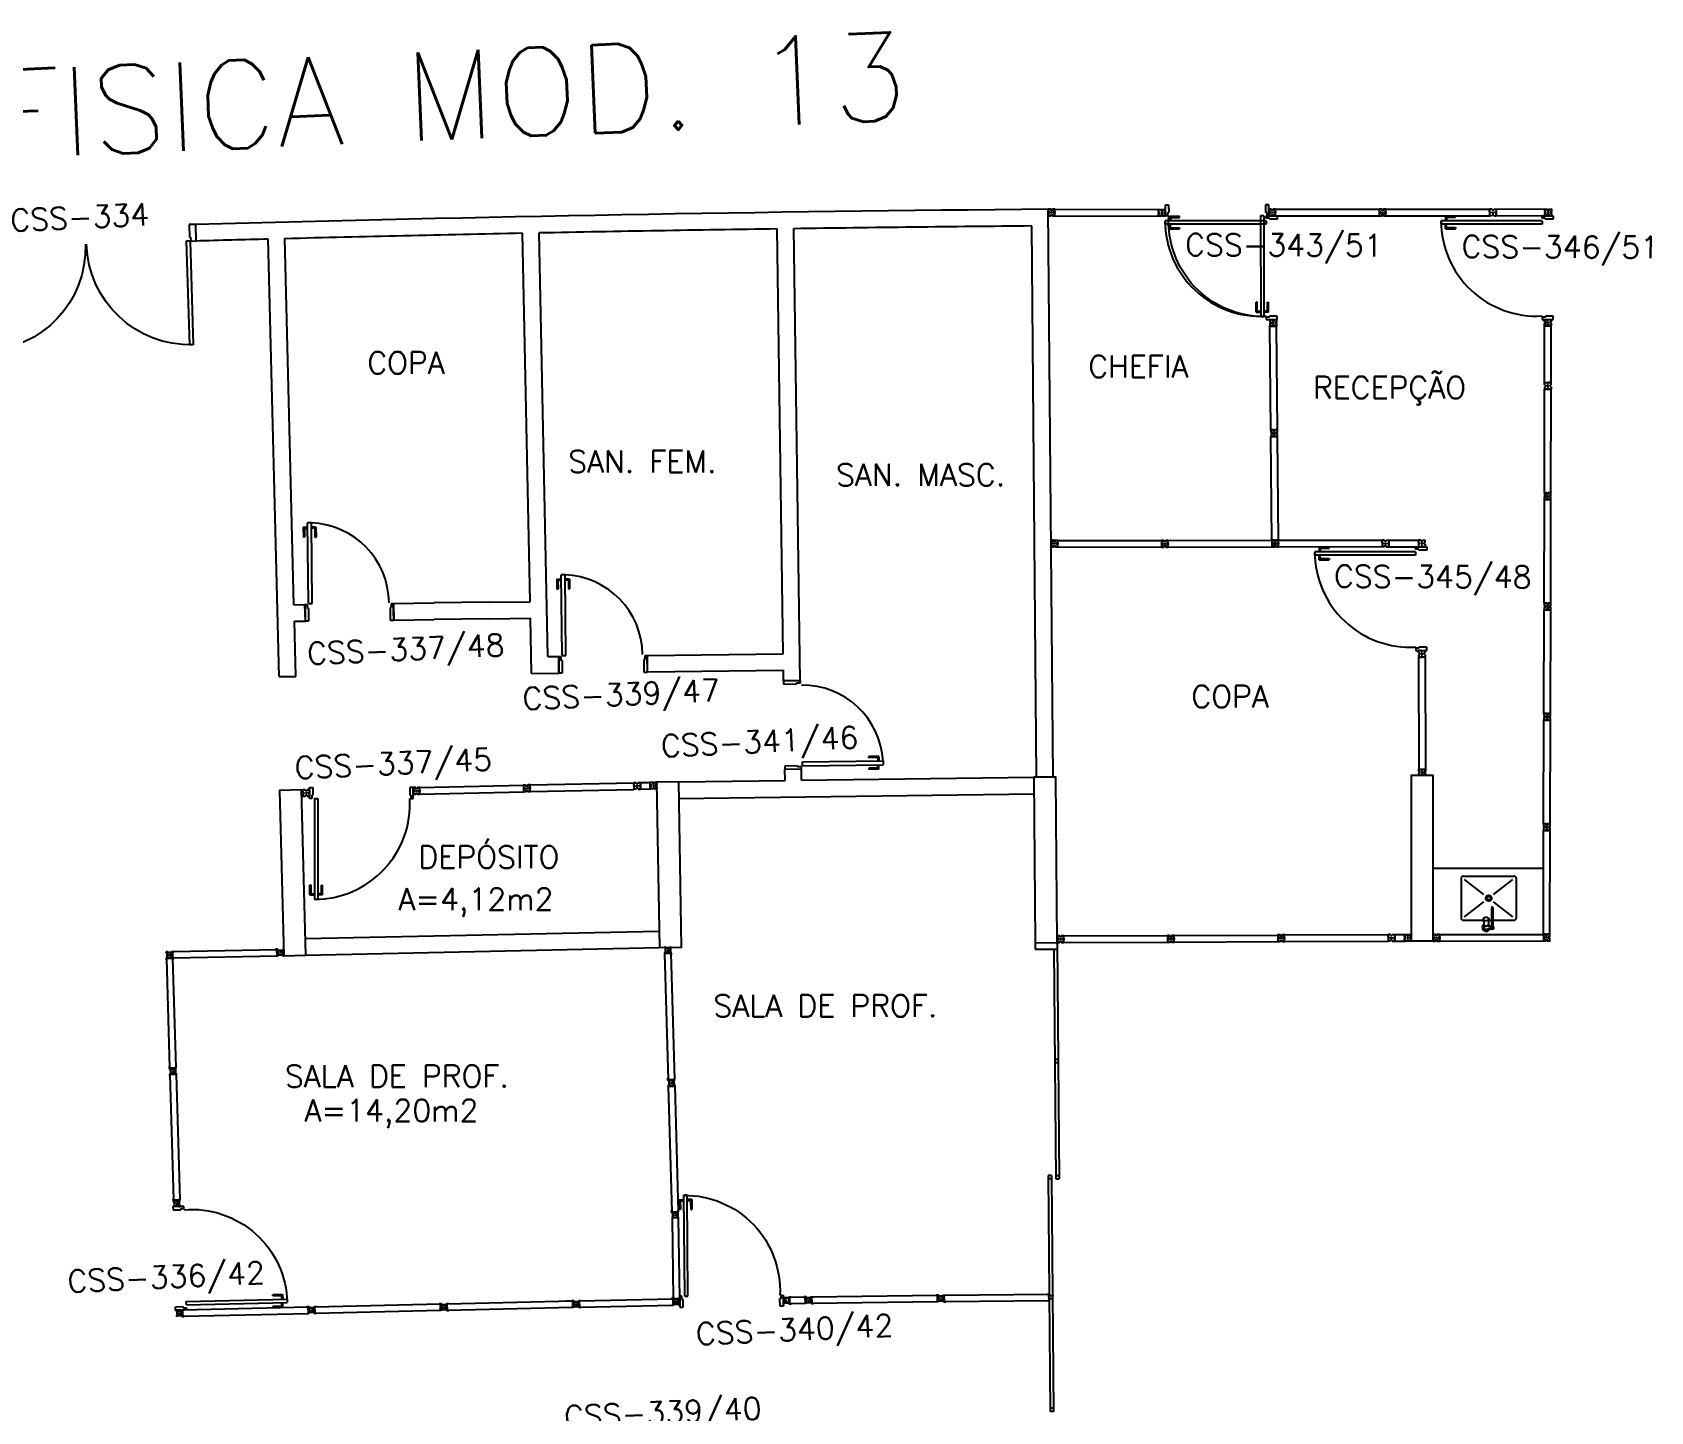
# Model space of a CAD drawing. Extents: x -152 to 150, y 325 to 437.
# Drawn here: x -12.14 to 2.54, y 396.61 to 409.12 of the extents above; entities that cross this region are included whole.
import ezdxf
from ezdxf.enums import TextEntityAlignment as Align

# ---------------------------------------------------------------- set-up
doc = ezdxf.new("R2010")
doc.units = 0
doc.header["$LTSCALE"] = 0.01
doc.header["$MEASUREMENT"] = 0
doc.layers.get('0').update_dxf_attribs({"linetype": 'CONTINUOUS'})
for name, color, linetype in [('ALV', 2, 'CONTINUOUS'), ('AREA', 2, 'CONTINUOUS'), ('DIV', 2, 'CONTINUOUS'), ('ESQ', 1, 'CONTINUOUS'), ('ESTR', 3, 'CONTINUOUS'), ('PEÇAS', 1, 'CONTINUOUS'), ('PORTA', 2, 'CONTINUOUS'), ('TEXTO', 2, 'CONTINUOUS'), ('TEXTO-ENDEREÇO', 2, 'CONTINUOUS'), ('USO', 2, 'CONTINUOUS')]:
    doc.layers.add(name, color=color, linetype=linetype)
doc.styles.add('LEGENDA', font='romans.shx', dxfattribs={"height": 0.2})
doc.styles.add('UNB-100', font='simplex.shx', dxfattribs={"height": 3})
doc.styles.add('UNB-100-1', font='simplex.shx', dxfattribs={"height": 0.2})

# ---------------------------------------------------------------- blocks, each defined once
blk = doc.blocks.new('PILAR-SSC')
blk.add_lwpolyline([(0.003, -27.952), (0.203, -27.952), (0.203, -26.452), (0.003, -26.452)], close=True)
blk = doc.blocks.new('DIV12-SSC')
for p, q in [((-0.005, 0), (0.005, 0)), ((0, -0.005), (0, 0.005)), ((0.024, 0.019), (0.029, 0.019)), ((0.024, 0.019), (0.024, 0.017)), ((0.024, 0.017), (0.029, 0.017)), ((0.029, 0.03), (0.043, 0.03)), ((0.029, 0.019), (0.029, 0.03)), ((0.029, -0.017), (0.029, 0.017)), ((0.03, 0.029), (1.169, 0.029)), ((0.03, -0.029), (0.03, 0.029)), ((0.043, 0.03), (0.043, 0.029)), ((1.157, 0.03), (1.157, 0.029)), ((1.171, 0.03), (1.157, 0.03)), ((1.169, -0.029), (1.169, 0.029)), ((1.171, 0.019), (1.171, 0.03)), ((1.176, 0.019), (1.171, 0.019)), ((1.176, 0.017), (1.171, 0.017)), ((1.171, -0.017), (1.171, 0.017)), ((1.176, 0.019), (1.176, 0.017)), ((1.195, 0), (1.205, 0)), ((1.2, -0.005), (1.2, 0.005)), ((0.024, -0.017), (0.029, -0.017)), ((0.024, -0.017), (0.024, -0.019)), ((0.024, -0.019), (0.029, -0.019)), ((0.029, -0.031), (0.029, -0.019)), ((0.029, -0.031), (0.043, -0.031)), ((0.03, -0.029), (1.169, -0.029)), ((0.043, -0.029), (0.043, -0.031)), ((1.157, -0.029), (1.157, -0.031)), ((1.171, -0.031), (1.157, -0.031)), ((1.176, -0.017), (1.171, -0.017)), ((1.176, -0.019), (1.171, -0.019)), ((1.171, -0.031), (1.171, -0.019)), ((1.176, -0.017), (1.176, -0.019))]:
    blk.add_line(p, q)
blk = doc.blocks.new('PDV2E-SSC')
at = {"layer": 'DIV'}
for p, q in [((0.034, 0.925), (0.034, 0.835)), ((0.034, 0.925), (0.074, 0.925)), ((0.044, 0.915), (0.044, 0.835)), ((0.044, 0.915), (0.074, 0.915)), ((0.076, 0.05), (0.076, 0.965)), ((0.106, 0.965), (0.076, 0.965)), ((0.106, 0.05), (0.106, 0.965)), ((0.148, 0.925), (0.108, 0.925)), ((0.138, 0.915), (0.108, 0.915)), ((0.138, 0.915), (0.138, 0.835)), ((0.148, 0.925), (0.148, 0.835)), ((0.044, 0.835), (0.034, 0.835)), ((0.138, 0.835), (0.148, 0.835)), ((0.031, 0.05), (0.031, -0.05)), ((0.051, 0.05), (0.031, 0.05)), ((0.051, 0.02), (0.051, 0.05)), ((0.051, 0.02), (0.061, 0.02)), ((0.061, -0.05), (0.061, 0.02)), ((0.076, 0.05), (0.106, 0.05)), ((0.95, 0.02), (0.94, 0.02)), ((0.94, -0.05), (0.94, 0.02)), ((0.95, 0.02), (0.95, 0.05)), ((0.95, 0.05), (0.97, 0.05)), ((0.97, 0.05), (0.97, 0.035)), ((0.97, 0.035), (0.97, -0.035)), ((0.031, -0.05), (0.061, -0.05)), ((0.97, -0.05), (0.94, -0.05)), ((0.97, -0.035), (0.97, -0.05))]:
    blk.add_line(p, q, dxfattribs=at)
at = {"layer": 'DIV', "color": 1}
blk.add_arc((0.076, 0.1), 0.865, 356.6786, 90, dxfattribs=at)
blk = doc.blocks.new('MTDIV-SSC')
for p, q in [((-0.0185, 0.0285), (-0.0285, 0.0285)), ((-0.0285, 0.0185), (-0.0285, 0.0285)), ((-0.0265, 0.0185), (-0.0285, 0.0185)), ((-0.0265, 0.0265), (-0.0185, 0.0265)), ((-0.0265, 0.0235), (-0.0265, 0.0265)), ((-0.0215, 0.0235), (-0.0265, 0.0235)), ((-0.0265, 0.0235), (0.0265, 0.0235)), ((-0.0265, 0.0215), (-0.0235, 0.0215)), ((-0.0265, 0.0185), (-0.0265, 0.0215)), ((-0.0235, 0.0215), (-0.0235, -0.0215)), ((-0.0215, 0.0235), (-0.0215, 0.0215)), ((-0.0215, 0.0215), (0.0215, 0.0215)), ((-0.0215, 0.0195), (-0.0215, -0.0195)), ((-0.0215, 0.0195), (0.0195, 0.0195)), ((-0.0185, 0.0265), (-0.0185, 0.0285)), ((-0.0049, 0), (0.0049, 0)), ((0, -0.0049), (0, 0.0049)), ((0.0195, 0.0095), (0.0115, 0.0095)), ((0.0115, 0.0095), (0.0115, 0.0075)), ((0.0215, 0.0075), (0.0115, 0.0075)), ((0.0135, 0.0075), (0.0135, 0.0055)), ((0.0215, 0.0055), (0.0135, 0.0055)), ((0.0185, 0.0285), (0.0285, 0.0285)), ((0.0185, 0.0265), (0.0185, 0.0285)), ((0.0185, 0.0265), (0.0265, 0.0265)), ((0.0195, 0.0195), (0.0195, 0.0095)), ((0.0215, 0.0235), (0.0265, 0.0235)), ((0.0215, 0.0235), (0.0215, 0.0075)), ((0.0215, 0.0055), (0.0215, -0.0055)), ((0.0265, 0.0215), (0.0235, 0.0215)), ((0.0235, 0.0215), (0.0235, -0.0215)), ((0.0265, 0.0235), (0.0265, 0.0265)), ((0.0265, 0.0185), (0.0265, 0.0215)), ((0.0265, 0.0185), (0.0285, 0.0185)), ((0.0285, 0.0185), (0.0285, 0.0285)), ((-0.0285, -0.0185), (-0.0265, -0.0185)), ((-0.0285, -0.0185), (-0.0285, -0.0285)), ((-0.0185, -0.0285), (-0.0285, -0.0285)), ((-0.0265, -0.0185), (-0.0265, -0.0215)), ((-0.0265, -0.0215), (-0.0235, -0.0215)), ((-0.0215, -0.0235), (-0.0265, -0.0235)), ((-0.0265, -0.0235), (-0.0265, -0.0265)), ((0.0265, -0.0235), (-0.0265, -0.0235)), ((-0.0185, -0.0265), (-0.0265, -0.0265)), ((-0.0215, -0.0195), (0.0195, -0.0195)), ((-0.0215, -0.0215), (-0.0215, -0.0235)), ((-0.0215, -0.0215), (0.0215, -0.0215)), ((-0.0185, -0.0265), (-0.0185, -0.0285)), ((0.0215, -0.0075), (0.0115, -0.0075)), ((0.0115, -0.0075), (0.0115, -0.0095)), ((0.0195, -0.0095), (0.0115, -0.0095)), ((0.0215, -0.0055), (0.0135, -0.0055)), ((0.0135, -0.0055), (0.0135, -0.0075)), ((0.0265, -0.0265), (0.0185, -0.0265)), ((0.0185, -0.0265), (0.0185, -0.0285)), ((0.0185, -0.0285), (0.0285, -0.0285)), ((0.0195, -0.0095), (0.0195, -0.0195)), ((0.0215, -0.0075), (0.0215, -0.0235)), ((0.0215, -0.0235), (0.0265, -0.0235)), ((0.0265, -0.0215), (0.0235, -0.0215)), ((0.0285, -0.0185), (0.0265, -0.0185)), ((0.0265, -0.0185), (0.0265, -0.0215)), ((0.0265, -0.0235), (0.0265, -0.0265)), ((0.0285, -0.0185), (0.0285, -0.0285))]:
    blk.add_line(p, q)
blk = doc.blocks.new('PTDP-SSC')
at = {"color": 2}
for p, q in [((0.055, 1.015), (0.09, 1.015)), ((0.055, 0.075), (0.055, 1.015)), ((0.09, 0.075), (0.09, 1.015)), ((1.91, 0.075), (1.91, 1.015)), ((1.945, 1.015), (1.91, 1.015)), ((1.945, 0.075), (1.945, 1.015)), ((0.05, 0.075), (0, 0.075)), ((0, 0.075), (0, -0.075)), ((0.05, 0.04), (0.05, 0.075)), ((0.06, 0.04), (0.05, 0.04)), ((0.055, 0.075), (0.09, 0.075)), ((0.06, -0.075), (0.06, 0.04)), ((1.945, 0.075), (1.91, 0.075)), ((1.94, -0.075), (1.94, 0.04)), ((1.94, 0.04), (1.95, 0.04)), ((1.95, 0.04), (1.95, 0.075)), ((1.95, 0.075), (2, 0.075)), ((2, 0.075), (2, -0.075)), ((0, -0.075), (0.06, -0.075)), ((2, -0.075), (1.94, -0.075))]:
    blk.add_line(p, q, dxfattribs=at)
at = {"color": 1}
for centre, start, end in [((0.055, 0.075), 0, 90), ((1.945, 0.075), 90, 180)]:
    blk.add_arc(centre, 0.94, start, end, dxfattribs=at)
blk = doc.blocks.new('PE80-SSC')
at = {"color": 2}
for p, q in [((0.075, 0), (-0.075, 0)), ((-0.075, -0.03), (-0.075, 0)), ((0.075, 0), (0.075, -0.02)), ((0.777, 0.01), (0.687, 0.01)), ((0.687, 0), (0.687, 0.01)), ((0.777, 0.01), (0.777, -0.03)), ((0.04, -0.03), (-0.075, -0.03)), ((0.075, -0.02), (0.04, -0.02)), ((0.04, -0.03), (0.04, -0.02)), ((0.085, -0.03), (0.817, -0.03)), ((0.085, -0.03), (0.085, -0.065)), ((0.085, -0.065), (0.817, -0.065)), ((0.767, 0), (0.687, 0)), ((0.767, -0.095), (0.687, -0.095)), ((0.687, -0.095), (0.687, -0.105)), ((0.777, -0.105), (0.687, -0.105)), ((0.767, 0), (0.767, -0.03)), ((0.767, -0.095), (0.767, -0.065)), ((0.777, -0.105), (0.777, -0.065)), ((0.817, -0.065), (0.817, -0.03)), ((0.04, -0.771), (-0.075, -0.771)), ((-0.075, -0.771), (-0.075, -0.801)), ((0.075, -0.801), (-0.075, -0.801)), ((0.075, -0.802), (-0.075, -0.802)), ((0.04, -0.771), (0.04, -0.781)), ((0.075, -0.781), (0.04, -0.781)), ((0.075, -0.801), (0.075, -0.781))]:
    blk.add_line(p, q, dxfattribs=at)
at = {"color": 1}
blk.add_arc((0.085, -0.03), 0.731, 270, 357.3429, dxfattribs=at)
blk = doc.blocks.new('DIVMT-SSC')
for p, q in [((0, 0.005), (0, -0.005)), ((0, -0.005), (0, 0.005)), ((-0.03, -0.03), (-0.03, -0.97)), ((0.006, -0.03), (-0.006, -0.03)), ((-0.005, 0), (0.005, 0)), ((0.005, 0), (-0.005, 0)), ((0.006, -0.02), (0.006, -0.03)), ((0.03, -0.03), (0.03, -0.97)), ((0.03, -0.97), (-0.03, -0.97)), ((-0.006, -0.98), (-0.006, -0.97)), ((-0.006, -0.98), (0.006, -0.98)), ((0.006, -1.001), (-0.006, -1.001)), ((0.005, -0.97), (-0.005, -0.97)), ((0, -0.994), (0, -1.007)), ((0, -1.02), (0, -1.021)), ((0.006, -0.98), (0.006, -0.97))]:
    blk.add_line(p, q)
blk.add_lwpolyline([(0.006, -0.02), (-0.006, -0.02), (0.006, -0.02), (0.006, -0.03), (0.03, -0.03), (0.03, -0.008), (0.02, -0.008), (0.02, 0.008), (0.03, 0.008), (0.03, 0.03), (0.006, 0.03), (0.006, 0.02), (-0.006, 0.02), (-0.006, 0.03), (-0.03, 0.03), (-0.03, 0.008), (-0.02, 0.008), (-0.02, -0.008), (-0.03, -0.008), (-0.03, -0.03), (-0.006, -0.03), (-0.006, -0.02), (-0.006, -0.03)])
blk = doc.blocks.new('PDV2D-SSC')
for p, q in [((-0.148, 0.925), (-0.108, 0.925)), ((-0.148, 0.925), (-0.148, 0.835)), ((-0.138, 0.915), (-0.108, 0.915)), ((-0.138, 0.915), (-0.138, 0.835)), ((-0.106, 0.965), (-0.076, 0.965)), ((-0.106, 0.05), (-0.106, 0.965)), ((-0.076, 0.05), (-0.076, 0.965)), ((-0.034, 0.925), (-0.074, 0.925)), ((-0.044, 0.915), (-0.074, 0.915)), ((-0.044, 0.915), (-0.044, 0.835)), ((-0.034, 0.925), (-0.034, 0.835)), ((-0.138, 0.835), (-0.148, 0.835)), ((-0.044, 0.835), (-0.034, 0.835)), ((-0.95, 0.05), (-0.97, 0.05)), ((-0.97, 0.05), (-0.97, 0.035)), ((-0.97, 0.035), (-0.97, -0.035)), ((-0.95, 0.02), (-0.95, 0.05)), ((-0.95, 0.02), (-0.94, 0.02)), ((-0.94, -0.05), (-0.94, 0.02)), ((-0.076, 0.05), (-0.106, 0.05)), ((-0.051, 0.02), (-0.061, 0.02)), ((-0.061, -0.05), (-0.061, 0.02)), ((-0.051, 0.05), (-0.031, 0.05)), ((-0.051, 0.02), (-0.051, 0.05)), ((-0.031, 0.05), (-0.031, -0.05)), ((-0.97, -0.035), (-0.97, -0.05)), ((-0.97, -0.05), (-0.94, -0.05)), ((-0.031, -0.05), (-0.061, -0.05))]:
    blk.add_line(p, q)
at = {"color": 1}
blk.add_arc((-0.076, 0.1), 0.865, 90, 183.3214, dxfattribs=at)
blk = doc.blocks.new('A$C73356FFD')
at = {"layer": 'DIV'}
for p, q in [((0.025, 0.03), (0.035, 0.03)), ((0.035, 0.03), (0.025, 0.03)), ((0.03, 0.025), (0.03, 0.035)), ((0.03, 0.035), (0.03, 0.025))]:
    blk.add_line(p, q, dxfattribs=at)
blk.add_lwpolyline([(0.009, 0.036), (0, 0.036), (0, 0.06), (0.022, 0.06), (0.022, 0.05), (0.038, 0.05), (0.038, 0.06), (0.06, 0.06), (0.06, 0.036), (0.05, 0.036), (0.05, 0.024), (0.06, 0.024), (0.06, 0), (0.038, 0), (0.038, 0.01), (0.022, 0.01), (0.022, 0), (0, 0), (0, 0.024), (0.009, 0.024)], close=True, dxfattribs=at)
blk = doc.blocks.new('A$C282A6B1B')
at = {"linetype": 'Continuous'}
blk.add_blockref('A$C73356FFD', (0, 0), dxfattribs=at)
blk = doc.blocks.new('PD80-SSC')
at = {"color": 2}
for p, q in [((-0.777, 0.01), (-0.777, -0.03)), ((-0.777, 0.01), (-0.687, 0.01)), ((-0.687, 0), (-0.687, 0.01)), ((-0.075, 0), (0.075, 0)), ((-0.075, 0), (-0.075, -0.02)), ((0.075, -0.03), (0.075, 0)), ((-0.817, -0.065), (-0.817, -0.03)), ((-0.085, -0.03), (-0.817, -0.03)), ((-0.085, -0.065), (-0.817, -0.065)), ((-0.777, -0.105), (-0.777, -0.065)), ((-0.777, -0.105), (-0.687, -0.105)), ((-0.767, 0), (-0.767, -0.03)), ((-0.767, 0), (-0.687, 0)), ((-0.767, -0.095), (-0.767, -0.065)), ((-0.767, -0.095), (-0.687, -0.095)), ((-0.687, -0.095), (-0.687, -0.105)), ((-0.085, -0.03), (-0.085, -0.065)), ((-0.075, -0.02), (-0.04, -0.02)), ((-0.04, -0.03), (-0.04, -0.02)), ((-0.04, -0.03), (0.075, -0.03)), ((-0.075, -0.781), (-0.04, -0.781)), ((-0.075, -0.801), (-0.075, -0.781)), ((-0.075, -0.801), (0.075, -0.801)), ((-0.075, -0.802), (0.075, -0.802)), ((-0.04, -0.771), (0.075, -0.771)), ((-0.04, -0.771), (-0.04, -0.781)), ((0.075, -0.771), (0.075, -0.801))]:
    blk.add_line(p, q, dxfattribs=at)
at = {"color": 1}
blk.add_arc((-0.085, -0.03), 0.731, 182.6571, 270, dxfattribs=at)
blk = doc.blocks.new('INOXA1-P')
for p, q in [((0.12, 0.23), (0.12, 0.047)), ((0.22, 0.25), (0.14, 0.25)), ((0.15, 0.22), (0.287, 0.043)), ((0.5, 0.25), (0.22, 0.25)), ((0.353, 0.043), (0.49, 0.22)), ((0.52, 0.23), (0.52, -0.23)), ((0.043, 0.008), (0.043, -0.022)), ((0.062, 0.04), (0.071, 0.04)), ((0.131, 0.048), (0.076, 0.043)), ((0.131, -0.002), (0.076, 0.003)), ((0.22, -0.027), (0.054, -0.027)), ((0.22, -0.037), (0.054, -0.037)), ((0.063, -0.003), (0.063, -0.021)), ((0.12, -0.001), (0.12, -0.027)), ((0.12, -0.037), (0.12, -0.23)), ((0.15, -0.22), (0.287, -0.043)), ((0.231, -0.027), (0.22, -0.027)), ((0.231, -0.037), (0.22, -0.037)), ((0.353, -0.043), (0.49, -0.22)), ((0.22, -0.25), (0.14, -0.25)), ((0.5, -0.25), (0.22, -0.25))]:
    blk.add_line(p, q)
blk.add_lwpolyline([(0.076, 0.003), (0.072, 0.004), (0.069, 0.009), (0.067, 0.015), (0.066, 0.023), (0.067, 0.031), (0.069, 0.037), (0.072, 0.042), (0.076, 0.043)])
blk.add_lwpolyline([(0.131, 0.048), (0.137, 0.046), (0.143, 0.041), (0.147, 0.033), (0.148, 0.023), (0.147, 0.013), (0.143, 0.006), (0.137, 0), (0.131, -0.002), (0.125, 0), (0.119, 0.006), (0.115, 0.013), (0.114, 0.023), (0.115, 0.033), (0.119, 0.041), (0.125, 0.046)], close=True)
for radius in [0.0266, 0.0163]:
    blk.add_circle((0.32, 0), radius)
for centre, radius, start, end in [((0.14, 0.23), 0.02, 90, 180), ((0.5, 0.23), 0.02, 360, 90), ((0.054, 0.023), 0.0349, 36.1705, 252.2568), ((0.054, 0.023), 0.0189, 62.7367, 235.7375), ((0.073, -0.003), 0.01, 102.8285, 180), ((0.054, 0.023), 0.0349, 285.5373, 323.9987), ((0.054, -0.032), 0.0145, 20.161, 339.839), ((0.054, -0.032), 0.005, 90.0037, 269.9963), ((0.231, -0.032), 0.00738, 222.6559, 137.3441), ((0.231, -0.032), 0.005, 269.9935, 90.0065), ((0.14, -0.23), 0.02, 180, 270), ((0.5, -0.23), 0.02, 270, 360)]:
    blk.add_arc(centre, radius, start, end)

msp = doc.modelspace()

# ---------------------------------------------------------------- linework, layer by layer
at = {"layer": 'ALV'}
for p, q in [((-2.883, 402.362), (-2.927, 407.511)), ((-10.655, 407.224), (-10.659, 407.373)), ((-7.627, 403.952), (-7.694, 407.294)), ((-7.467, 403.454), (-7.544, 407.297)), ((-5.33, 403.481), (-5.385, 407.333)), ((-5.177, 403.235), (-5.235, 407.336)), ((-3.033, 402.36), (-3.076, 407.36)), ((-9.901, 403.273), (-10.002, 407.241)), ((-9.768, 403.924), (-9.852, 407.245)), ((-9.768, 403.924), (-9.669, 403.926)), ((-9.664, 403.776), (-9.669, 403.926)), ((-8.867, 403.936), (-8.497, 403.941)), ((-8.862, 403.786), (-8.867, 403.936)), ((-7.997, 403.947), (-7.627, 403.952)), ((-9.764, 403.775), (-9.664, 403.776)), ((-9.751, 403.275), (-9.764, 403.775)), ((-8.862, 403.786), (-8.495, 403.791)), ((-7.995, 403.797), (-7.624, 403.802)), ((-7.614, 403.302), (-7.624, 403.802)), ((-6.566, 403.465), (-5.33, 403.481)), ((-6.563, 403.315), (-6.566, 403.465)), ((-7.467, 403.454), (-7.367, 403.455)), ((-7.365, 403.305), (-7.367, 403.455)), ((-6.563, 403.315), (-5.328, 403.331)), ((-5.327, 403.234), (-5.328, 403.331)), ((-9.901, 403.273), (-9.751, 403.275)), ((-7.614, 403.302), (-7.365, 403.305)), ((-5.177, 403.235), (-5.327, 403.234)), ((-5.165, 402.433), (-5.315, 402.432)), ((-5.314, 402.331), (-5.315, 402.432)), ((-5.164, 402.333), (-5.165, 402.433)), ((-6.279, 402.319), (-5.314, 402.331)), ((-5.164, 402.333), (-3.058, 402.36)), ((-6.277, 402.169), (-3.056, 402.21)), ((-9.665, 400.897), (-6.457, 400.966)), ((-9.662, 400.747), (-6.454, 400.816))]:
    msp.add_line(p, q, dxfattribs=at)
at = {"layer": 'ALV', "color": 1}
for p, q in [((-7.997, 403.947), (-8.497, 403.941)), ((-7.995, 403.797), (-8.495, 403.791))]:
    msp.add_line(p, q, dxfattribs=at)
at = {"layer": 'ALV'}
for radius, start, end in [(407.019, 90.47724, 91.56588), (406.869, 91.14876, 91.45284), (406.869, 90.82356, 91.12764), (406.869, 90.49836, 90.80244), (406.869, 91.47396, 91.56583)]:
    msp.add_arc((0.463, 0.506), radius, start, end, dxfattribs=at)
at = {"layer": 'DIV'}
for p, q in [((1.098, 407.512), (1.076, 407.512)), ((1.076, 407.488), (1.076, 407.512)), ((1.085, 407.488), (1.076, 407.488)), ((1.085, 407.476), (1.076, 407.476)), ((1.076, 407.476), (1.076, 407.452)), ((1.098, 407.452), (1.076, 407.452)), ((1.085, 407.488), (1.085, 407.476)), ((1.098, 407.512), (1.098, 407.502)), ((1.114, 407.502), (1.098, 407.502)), ((1.114, 407.462), (1.098, 407.462)), ((1.098, 407.452), (1.098, 407.462)), ((1.111, 407.482), (1.101, 407.482)), ((1.101, 407.482), (1.111, 407.482)), ((1.106, 407.488), (1.106, 407.477)), ((1.106, 407.477), (1.106, 407.488)), ((1.114, 407.512), (1.114, 407.502)), ((1.114, 407.512), (1.136, 407.512)), ((1.114, 407.452), (1.114, 407.462)), ((1.114, 407.452), (1.136, 407.452)), ((1.126, 407.488), (1.126, 407.476)), ((1.126, 407.488), (1.136, 407.488)), ((1.126, 407.476), (1.126, 407.488)), ((1.126, 407.488), (1.136, 407.488)), ((1.126, 407.476), (1.136, 407.476)), ((1.126, 407.476), (1.136, 407.476)), ((1.136, 407.512), (1.577, 407.514)), ((1.136, 407.512), (1.136, 407.488)), ((1.136, 407.512), (1.136, 407.452)), ((1.136, 407.487), (1.136, 407.477)), ((1.136, 407.452), (1.136, 407.476)), ((1.136, 407.473), (1.136, 407.455)), ((1.136, 407.452), (1.136, 407.473)), ((1.136, 407.452), (1.577, 407.454)), ((1.577, 407.514), (1.577, 407.454)), ((1.577, 407.489), (1.577, 407.479)), ((1.578, 407.453), (1.638, 407.453)), ((1.574, 405.94), (1.575, 406.453)), ((1.575, 406.453), (1.635, 406.453)), ((1.6, 406.453), (1.61, 406.453)), ((1.634, 405.94), (1.635, 406.453)), ((1.574, 405.94), (1.598, 405.94)), ((1.574, 405.918), (1.574, 405.94)), ((1.574, 405.94), (1.634, 405.94)), ((1.574, 405.918), (1.584, 405.918)), ((1.574, 405.902), (1.584, 405.902)), ((1.574, 405.902), (1.574, 405.88)), ((1.598, 405.88), (1.574, 405.88)), ((1.584, 405.918), (1.584, 405.902)), ((1.598, 405.93), (1.598, 405.94)), ((1.598, 405.93), (1.598, 405.94)), ((1.598, 405.93), (1.61, 405.93)), ((1.61, 405.93), (1.598, 405.93)), ((1.598, 405.889), (1.61, 405.889)), ((1.598, 405.889), (1.598, 405.88)), ((1.599, 405.94), (1.609, 405.94)), ((1.599, 405.91), (1.609, 405.91)), ((1.609, 405.91), (1.599, 405.91)), ((1.604, 405.915), (1.604, 405.905)), ((1.604, 405.905), (1.604, 405.915)), ((1.61, 405.93), (1.61, 405.94)), ((1.634, 405.94), (1.61, 405.94)), ((1.61, 405.93), (1.61, 405.94)), ((1.61, 405.889), (1.61, 405.88)), ((1.61, 405.88), (1.634, 405.88)), ((1.613, 405.94), (1.631, 405.94)), ((1.634, 405.94), (1.613, 405.94)), ((1.634, 405.918), (1.624, 405.918)), ((1.624, 405.918), (1.624, 405.902)), ((1.634, 405.902), (1.624, 405.902)), ((1.634, 405.918), (1.634, 405.94)), ((1.634, 405.902), (1.634, 405.88)), ((0.123, 404.511), (0.101, 404.511)), ((0.101, 404.487), (0.101, 404.511)), ((0.111, 404.487), (0.101, 404.487)), ((0.111, 404.487), (0.111, 404.475)), ((0.123, 404.511), (0.123, 404.501)), ((0.139, 404.501), (0.123, 404.501)), ((0.131, 404.486), (0.131, 404.476)), ((0.131, 404.476), (0.131, 404.486)), ((0.139, 404.511), (0.139, 404.501)), ((0.139, 404.511), (0.161, 404.511)), ((0.152, 404.487), (0.152, 404.475)), ((0.152, 404.487), (0.161, 404.487)), ((0.152, 404.475), (0.152, 404.487)), ((0.152, 404.487), (0.161, 404.487)), ((0.161, 404.511), (0.161, 404.487)), ((0.161, 404.511), (0.161, 404.451)), ((0.161, 404.511), (0.432, 404.511)), ((0.161, 404.486), (0.161, 404.476)), ((0.432, 404.511), (0.431, 404.451)), ((0.431, 404.489), (0.431, 404.511)), ((0.455, 404.511), (0.431, 404.511)), ((0.431, 404.489), (0.441, 404.489)), ((0.441, 404.487), (0.431, 404.487)), ((0.431, 404.486), (0.431, 404.476)), ((0.441, 404.473), (0.441, 404.489)), ((0.441, 404.475), (0.441, 404.487)), ((0.455, 404.501), (0.455, 404.511)), ((0.455, 404.501), (0.467, 404.501)), ((0.461, 404.476), (0.461, 404.486)), ((0.461, 404.486), (0.461, 404.476)), ((0.467, 404.501), (0.467, 404.511)), ((0.467, 404.511), (0.491, 404.511)), ((0.481, 404.473), (0.481, 404.489)), ((0.491, 404.489), (0.481, 404.489)), ((0.491, 404.489), (0.491, 404.511)), ((0.111, 404.475), (0.101, 404.475)), ((0.101, 404.475), (0.101, 404.451)), ((0.123, 404.451), (0.101, 404.451)), ((0.139, 404.461), (0.123, 404.461)), ((0.123, 404.451), (0.123, 404.461)), ((0.136, 404.481), (0.126, 404.481)), ((0.126, 404.481), (0.136, 404.481)), ((0.139, 404.451), (0.139, 404.461)), ((0.139, 404.451), (0.161, 404.451)), ((0.152, 404.475), (0.161, 404.475)), ((0.152, 404.475), (0.161, 404.475)), ((0.161, 404.451), (0.161, 404.475)), ((0.161, 404.472), (0.161, 404.454)), ((0.161, 404.451), (0.161, 404.472)), ((0.161, 404.451), (0.431, 404.451)), ((0.441, 404.475), (0.431, 404.475)), ((0.431, 404.473), (0.441, 404.473)), ((0.431, 404.473), (0.431, 404.451)), ((0.431, 404.451), (0.455, 404.451)), ((0.431, 404.451), (0.491, 404.451)), ((0.455, 404.46), (0.467, 404.46)), ((0.455, 404.46), (0.455, 404.451)), ((0.467, 404.46), (0.455, 404.46)), ((0.455, 404.46), (0.455, 404.451)), ((0.456, 404.481), (0.467, 404.481)), ((0.467, 404.481), (0.456, 404.481)), ((0.456, 404.451), (0.466, 404.451)), ((0.467, 404.46), (0.467, 404.451)), ((0.467, 404.46), (0.467, 404.451)), ((0.491, 404.451), (0.467, 404.451)), ((0.47, 404.451), (0.488, 404.451)), ((0.491, 404.451), (0.47, 404.451)), ((0.491, 404.473), (0.481, 404.473)), ((0.491, 404.473), (0.491, 404.451)), ((0.432, 403.488), (0.432, 403.51)), ((0.456, 403.51), (0.432, 403.51)), ((0.432, 403.488), (0.442, 403.488)), ((0.432, 403.472), (0.442, 403.472)), ((0.432, 403.472), (0.432, 403.45)), ((0.442, 403.472), (0.442, 403.488)), ((0.456, 403.501), (0.456, 403.51)), ((0.456, 403.501), (0.468, 403.501)), ((0.456, 403.46), (0.468, 403.46)), ((0.456, 403.46), (0.456, 403.45)), ((0.468, 403.46), (0.456, 403.46)), ((0.456, 403.46), (0.456, 403.45)), ((0.457, 403.48), (0.467, 403.48)), ((0.467, 403.48), (0.457, 403.48)), ((0.462, 403.475), (0.462, 403.486)), ((0.462, 403.486), (0.462, 403.475)), ((0.468, 403.51), (0.492, 403.511)), ((0.468, 403.501), (0.468, 403.51)), ((0.468, 403.46), (0.468, 403.45)), ((0.468, 403.46), (0.468, 403.45)), ((0.482, 403.473), (0.482, 403.489)), ((0.492, 403.489), (0.482, 403.489)), ((0.492, 403.473), (0.482, 403.473)), ((0.492, 403.489), (0.492, 403.511)), ((0.492, 403.473), (0.492, 403.451)), ((0.432, 403.45), (0.492, 403.451)), ((0.432, 403.45), (0.456, 403.45)), ((0.432, 403.45), (0.433, 402.435)), ((0.457, 403.45), (0.467, 403.45)), ((0.492, 403.451), (0.468, 403.45)), ((0.471, 403.45), (0.489, 403.451)), ((0.492, 403.451), (0.471, 403.45)), ((0.492, 403.451), (0.493, 402.435)), ((0.433, 402.435), (0.493, 402.435)), ((0.457, 402.425), (0.457, 402.435)), ((0.458, 402.435), (0.468, 402.435)), ((0.469, 402.425), (0.469, 402.435)), ((-6.664, 402.311), (-6.686, 402.311)), ((-6.686, 402.287), (-6.686, 402.311)), ((-6.676, 402.287), (-6.686, 402.287)), ((-6.676, 402.287), (-6.676, 402.275)), ((-6.664, 402.311), (-6.664, 402.301)), ((-6.648, 402.302), (-6.664, 402.301)), ((-6.656, 402.287), (-6.655, 402.276)), ((-6.655, 402.276), (-6.656, 402.287)), ((-6.648, 402.312), (-6.648, 402.302)), ((-6.648, 402.312), (-6.626, 402.312)), ((-6.635, 402.288), (-6.635, 402.276)), ((-6.635, 402.288), (-6.626, 402.288)), ((-6.635, 402.276), (-6.635, 402.288)), ((-6.635, 402.288), (-6.626, 402.288)), ((-6.626, 402.312), (-6.539, 402.314)), ((-6.626, 402.312), (-6.626, 402.288)), ((-6.626, 402.312), (-6.625, 402.252)), ((-6.626, 402.287), (-6.626, 402.277)), ((-6.539, 402.314), (-6.537, 402.254)), ((0.469, 402.425), (0.457, 402.425)), ((0.457, 402.404), (0.47, 402.404)), ((0.463, 402.411), (0.463, 402.398)), ((0.463, 402.385), (0.463, 402.384)), ((-9.686, 402.223), (-9.687, 402.247)), ((-9.665, 402.247), (-9.687, 402.247)), ((-9.677, 402.223), (-9.686, 402.223)), ((-9.686, 402.211), (-9.686, 402.187)), ((-9.677, 402.211), (-9.686, 402.211)), ((-9.664, 402.187), (-9.686, 402.187)), ((-9.677, 402.223), (-9.677, 402.211)), ((-9.665, 402.247), (-9.665, 402.237)), ((-9.649, 402.238), (-9.665, 402.237)), ((-9.648, 402.198), (-9.664, 402.197)), ((-9.664, 402.187), (-9.664, 402.197)), ((-9.661, 402.217), (-9.651, 402.218)), ((-9.651, 402.218), (-9.661, 402.217)), ((-9.656, 402.212), (-9.656, 402.223)), ((-9.656, 402.223), (-9.656, 402.212)), ((-9.649, 402.248), (-9.627, 402.248)), ((-9.649, 402.248), (-9.649, 402.238)), ((-9.648, 402.188), (-9.648, 402.198)), ((-9.648, 402.188), (-9.626, 402.188)), ((-9.636, 402.224), (-9.626, 402.224)), ((-9.636, 402.212), (-9.636, 402.224)), ((-9.636, 402.224), (-9.626, 402.224)), ((-9.636, 402.224), (-9.636, 402.212)), ((-9.636, 402.212), (-9.626, 402.212)), ((-9.636, 402.212), (-9.626, 402.212)), ((-9.627, 402.248), (-9.626, 402.188)), ((-9.627, 402.248), (-9.626, 402.224)), ((-9.626, 402.223), (-9.626, 402.213)), ((-9.626, 402.188), (-9.626, 402.212)), ((-9.626, 402.188), (-9.626, 402.209)), ((-9.626, 402.209), (-9.626, 402.191)), ((-6.676, 402.275), (-6.685, 402.275)), ((-6.685, 402.275), (-6.685, 402.251)), ((-6.663, 402.251), (-6.685, 402.251)), ((-6.647, 402.262), (-6.663, 402.261)), ((-6.663, 402.251), (-6.663, 402.261)), ((-6.651, 402.282), (-6.661, 402.281)), ((-6.661, 402.281), (-6.651, 402.282)), ((-6.647, 402.252), (-6.647, 402.262)), ((-6.647, 402.252), (-6.625, 402.252)), ((-6.635, 402.276), (-6.625, 402.276)), ((-6.635, 402.276), (-6.625, 402.276)), ((-6.625, 402.252), (-6.625, 402.276)), ((-6.625, 402.273), (-6.625, 402.255)), ((-6.625, 402.252), (-6.625, 402.273)), ((-6.625, 402.252), (-6.534, 402.254)), ((0.177, 400.935), (0.155, 400.934)), ((0.155, 400.91), (0.155, 400.934)), ((0.165, 400.91), (0.155, 400.91)), ((0.165, 400.898), (0.155, 400.898)), ((0.155, 400.898), (0.155, 400.874)), ((0.177, 400.875), (0.155, 400.874)), ((0.165, 400.91), (0.165, 400.898)), ((0.177, 400.935), (0.177, 400.925)), ((0.193, 400.925), (0.177, 400.925)), ((0.193, 400.885), (0.177, 400.885)), ((0.177, 400.875), (0.177, 400.885)), ((0.19, 400.905), (0.18, 400.905)), ((0.18, 400.905), (0.19, 400.905)), ((0.185, 400.91), (0.185, 400.899)), ((0.185, 400.899), (0.185, 400.91)), ((0.193, 400.935), (0.193, 400.925)), ((0.193, 400.935), (0.215, 400.935)), ((0.193, 400.875), (0.193, 400.885)), ((0.193, 400.875), (0.215, 400.875)), ((0.206, 400.911), (0.206, 400.899)), ((0.206, 400.911), (0.215, 400.911)), ((0.206, 400.899), (0.206, 400.911)), ((0.206, 400.911), (0.215, 400.911)), ((0.206, 400.899), (0.215, 400.899)), ((0.206, 400.899), (0.215, 400.899)), ((0.215, 400.935), (0.215, 400.911)), ((0.215, 400.935), (0.215, 400.875)), ((0.215, 400.935), (0.303, 400.935)), ((0.215, 400.91), (0.215, 400.9)), ((0.215, 400.875), (0.215, 400.899)), ((0.215, 400.896), (0.215, 400.878)), ((0.215, 400.875), (0.215, 400.896)), ((0.215, 400.875), (0.306, 400.875)), ((0.303, 400.935), (0.303, 400.875)), ((-10.927, 400.72), (-10.915, 400.721)), ((-10.927, 400.72), (-10.926, 400.706)), ((-10.924, 400.706), (-10.926, 400.706)), ((-10.925, 400.718), (-10.868, 400.72)), ((-10.925, 400.718), (-10.896, 399.726)), ((-10.913, 400.726), (-10.915, 400.726)), ((-10.915, 400.726), (-10.915, 400.721)), ((-10.913, 400.726), (-10.913, 400.721)), ((-10.913, 400.721), (-10.88, 400.722)), ((-10.902, 400.749), (-10.892, 400.75)), ((-10.902, 400.749), (-10.892, 400.75)), ((-10.897, 400.745), (-10.897, 400.755)), ((-10.897, 400.755), (-10.897, 400.745)), ((-10.878, 400.727), (-10.88, 400.727)), ((-10.88, 400.727), (-10.88, 400.722)), ((-10.878, 400.727), (-10.878, 400.722)), ((-10.878, 400.722), (-10.866, 400.722)), ((-10.874, 400.769), (-10.874, 400.767)), ((-10.874, 400.769), (-10.869, 400.769)), ((-10.874, 400.767), (-10.869, 400.767)), ((-10.873, 400.734), (-10.873, 400.732)), ((-10.873, 400.734), (-10.868, 400.734)), ((-10.873, 400.732), (-10.868, 400.732)), ((-10.869, 400.769), (-10.869, 400.781)), ((-10.869, 400.781), (-10.855, 400.781)), ((-10.868, 400.734), (-10.869, 400.767)), ((-10.868, 400.72), (-10.868, 400.732)), ((-10.868, 400.72), (-10.853, 400.72)), ((-10.868, 400.72), (-10.839, 399.727)), ((-10.867, 400.779), (-9.922, 400.798)), ((-10.866, 400.722), (-10.867, 400.779)), ((-10.865, 400.708), (-10.867, 400.708)), ((-10.866, 400.722), (-9.92, 400.741)), ((-10.866, 400.722), (-10.865, 400.708)), ((-10.855, 400.781), (-10.855, 400.779)), ((-10.853, 400.722), (-10.853, 400.72)), ((-9.92, 400.8), (-9.934, 400.8)), ((-9.934, 400.8), (-9.934, 400.798)), ((-9.933, 400.741), (-9.933, 400.739)), ((-9.918, 400.739), (-9.933, 400.739)), ((-9.92, 400.741), (-9.922, 400.798)), ((-9.92, 400.788), (-9.92, 400.8)), ((-9.915, 400.788), (-9.92, 400.788)), ((-9.919, 400.753), (-9.92, 400.786)), ((-9.915, 400.786), (-9.92, 400.786)), ((-9.914, 400.753), (-9.919, 400.753)), ((-9.918, 400.739), (-9.919, 400.751)), ((-9.914, 400.751), (-9.919, 400.751)), ((-9.915, 400.788), (-9.915, 400.786)), ((-9.914, 400.753), (-9.914, 400.751)), ((-9.896, 400.77), (-9.886, 400.77)), ((-9.891, 400.765), (-9.891, 400.775)), ((-6.408, 400.764), (-6.408, 400.75)), ((-6.408, 400.764), (-6.396, 400.764)), ((-6.406, 400.75), (-6.408, 400.75)), ((-6.406, 400.762), (-6.349, 400.764)), ((-6.406, 400.762), (-6.374, 399.618)), ((-6.394, 400.77), (-6.396, 400.769)), ((-6.396, 400.769), (-6.396, 400.764)), ((-6.394, 400.77), (-6.394, 400.765)), ((-6.394, 400.765), (-6.361, 400.765)), ((-6.383, 400.793), (-6.373, 400.794)), ((-6.383, 400.793), (-6.373, 400.794)), ((-6.378, 400.799), (-6.378, 400.788)), ((-6.378, 400.788), (-6.378, 400.799)), ((-6.359, 400.771), (-6.361, 400.77)), ((-6.361, 400.77), (-6.361, 400.765)), ((-6.359, 400.771), (-6.359, 400.766)), ((-6.359, 400.766), (-6.347, 400.766)), ((-6.355, 400.813), (-6.35, 400.813)), ((-6.355, 400.813), (-6.355, 400.811)), ((-6.355, 400.811), (-6.35, 400.811)), ((-6.354, 400.778), (-6.349, 400.778)), ((-6.354, 400.778), (-6.354, 400.776)), ((-6.354, 400.776), (-6.349, 400.776)), ((-6.349, 400.778), (-6.35, 400.811)), ((-6.349, 400.764), (-6.349, 400.776)), ((-6.349, 400.764), (-6.317, 399.62)), ((-6.347, 400.766), (-6.347, 400.751)), ((-10.898, 399.724), (-10.898, 399.738)), ((-10.896, 399.738), (-10.898, 399.738)), ((-10.898, 399.724), (-10.886, 399.724)), ((-10.896, 399.726), (-10.839, 399.727)), ((-10.885, 399.719), (-10.886, 399.724)), ((-10.883, 399.719), (-10.885, 399.719)), ((-10.884, 399.724), (-10.851, 399.725)), ((-10.883, 399.719), (-10.884, 399.724)), ((-10.871, 399.696), (-10.861, 399.696)), ((-10.866, 399.701), (-10.866, 399.691)), ((-10.85, 399.72), (-10.851, 399.725)), ((-10.848, 399.72), (-10.85, 399.72)), ((-10.848, 399.72), (-10.849, 399.725)), ((-10.849, 399.725), (-10.837, 399.725)), ((-10.837, 399.74), (-10.839, 399.74)), ((-10.837, 399.725), (-10.837, 399.74)), ((-6.375, 399.631), (-6.377, 399.631)), ((-6.376, 399.616), (-6.377, 399.631)), ((-6.376, 399.616), (-6.364, 399.617)), ((-6.374, 399.618), (-6.317, 399.62)), ((-6.364, 399.612), (-6.364, 399.617)), ((-6.362, 399.612), (-6.364, 399.612)), ((-6.362, 399.617), (-6.329, 399.618)), ((-6.362, 399.612), (-6.362, 399.617)), ((-6.35, 399.588), (-6.34, 399.589)), ((-6.345, 399.594), (-6.345, 399.583)), ((-6.329, 399.613), (-6.329, 399.618)), ((-6.327, 399.613), (-6.329, 399.613)), ((-6.327, 399.618), (-6.315, 399.618)), ((-6.327, 399.613), (-6.327, 399.618)), ((-6.316, 399.632), (-6.318, 399.632)), ((-6.315, 399.618), (-6.316, 399.632)), ((-6.339, 398.358), (-6.328, 397.634)), ((-6.311, 398.394), (-6.311, 398.384)), ((-6.282, 398.359), (-6.271, 397.635)), ((-7.295, 397.611), (-7.264, 397.613)), ((-7.184, 397.602), (-7.184, 397.6)), ((-7.184, 397.602), (-7.179, 397.602)), ((-7.184, 397.6), (-7.179, 397.6)), ((-7.179, 397.614), (-7.165, 397.615)), ((-7.179, 397.602), (-7.179, 397.614)), ((-7.178, 397.567), (-7.179, 397.6)), ((-7.177, 397.612), (-6.33, 397.631)), ((-7.176, 397.555), (-7.177, 397.612)), ((-7.165, 397.615), (-7.165, 397.613)), ((-6.328, 397.633), (-6.343, 397.633)), ((-6.343, 397.633), (-6.343, 397.631)), ((-6.329, 397.646), (-6.331, 397.646)), ((-6.33, 397.632), (-6.331, 397.646)), ((-6.33, 397.632), (-6.318, 397.632)), ((-6.329, 397.574), (-6.33, 397.631)), ((-6.328, 397.634), (-6.271, 397.635)), ((-6.328, 397.621), (-6.328, 397.633)), ((-6.323, 397.622), (-6.328, 397.621)), ((-6.323, 397.62), (-6.328, 397.619)), ((-6.327, 397.586), (-6.328, 397.619)), ((-6.322, 397.587), (-6.327, 397.586)), ((-6.323, 397.622), (-6.323, 397.62)), ((-6.322, 397.587), (-6.322, 397.585)), ((-6.318, 397.627), (-6.318, 397.632)), ((-6.316, 397.627), (-6.318, 397.627)), ((-6.316, 397.632), (-6.283, 397.632)), ((-6.316, 397.627), (-6.316, 397.632)), ((-6.313, 397.603), (-6.282, 397.604)), ((-6.304, 397.603), (-6.294, 397.604)), ((-6.299, 397.599), (-6.299, 397.609)), ((-6.299, 397.599), (-6.299, 397.609)), ((-6.283, 397.627), (-6.283, 397.632)), ((-6.281, 397.627), (-6.283, 397.627)), ((-6.281, 397.627), (-6.281, 397.632)), ((-6.27, 397.647), (-6.272, 397.647)), ((-6.269, 397.633), (-6.27, 397.647)), ((-5.307, 397.616), (-5.296, 397.616)), ((-5.301, 397.611), (-5.302, 397.621)), ((-5.278, 397.635), (-5.278, 397.633)), ((-5.278, 397.635), (-5.273, 397.635)), ((-5.278, 397.633), (-5.273, 397.633)), ((-5.278, 397.6), (-5.278, 397.598)), ((-5.278, 397.6), (-5.273, 397.6)), ((-5.278, 397.598), (-5.273, 397.598)), ((-5.273, 397.635), (-5.273, 397.647)), ((-5.273, 397.647), (-5.259, 397.647)), ((-5.273, 397.6), (-5.273, 397.633)), ((-5.273, 397.586), (-5.273, 397.598)), ((-5.273, 397.586), (-5.258, 397.586)), ((-5.271, 397.645), (-5.131, 397.647)), ((-5.271, 397.588), (-5.271, 397.645)), ((-5.271, 397.588), (-5.13, 397.59)), ((-5.259, 397.647), (-5.259, 397.645)), ((-5.258, 397.588), (-5.258, 397.586)), ((-5.129, 397.649), (-5.143, 397.649)), ((-5.143, 397.649), (-5.143, 397.647)), ((-5.142, 397.59), (-5.142, 397.588)), ((-5.128, 397.588), (-5.142, 397.588)), ((-5.13, 397.59), (-5.131, 397.647)), ((-5.128, 397.637), (-5.129, 397.649)), ((-5.123, 397.637), (-5.128, 397.637)), ((-5.128, 397.602), (-5.128, 397.635)), ((-5.123, 397.635), (-5.128, 397.635)), ((-5.123, 397.602), (-5.128, 397.602)), ((-5.128, 397.588), (-5.128, 397.6)), ((-5.123, 397.6), (-5.128, 397.6)), ((-5.123, 397.637), (-5.123, 397.635)), ((-5.123, 397.602), (-5.123, 397.6)), ((-5.105, 397.619), (-5.095, 397.619)), ((-5.1, 397.614), (-5.1, 397.624)), ((-3.943, 397.664), (-3.943, 397.662)), ((-3.929, 397.664), (-3.943, 397.664)), ((-3.942, 397.605), (-3.942, 397.603)), ((-3.928, 397.603), (-3.942, 397.603)), ((-3.93, 397.605), (-3.931, 397.662)), ((-3.929, 397.652), (-3.929, 397.664)), ((-3.924, 397.652), (-3.929, 397.652)), ((-3.924, 397.65), (-3.929, 397.65)), ((-3.928, 397.617), (-3.929, 397.65)), ((-3.923, 397.617), (-3.928, 397.617)), ((-3.923, 397.615), (-3.928, 397.615)), ((-3.928, 397.603), (-3.928, 397.615)), ((-3.924, 397.652), (-3.924, 397.65)), ((-3.923, 397.617), (-3.923, 397.615)), ((-3.905, 397.634), (-3.895, 397.634)), ((-3.905, 397.634), (-3.895, 397.634)), ((-3.9, 397.629), (-3.9, 397.639)), ((-3.9, 397.629), (-3.9, 397.639)), ((-3.877, 397.653), (-3.877, 397.651)), ((-3.877, 397.653), (-3.872, 397.653)), ((-3.877, 397.651), (-3.872, 397.651)), ((-3.876, 397.618), (-3.876, 397.616)), ((-3.876, 397.618), (-3.871, 397.618)), ((-3.876, 397.616), (-3.871, 397.616)), ((-3.872, 397.653), (-3.872, 397.665)), ((-3.872, 397.665), (-3.857, 397.665)), ((-3.871, 397.618), (-3.872, 397.651)), ((-3.871, 397.604), (-3.871, 397.616)), ((-3.871, 397.604), (-3.857, 397.604)), ((-3.87, 397.663), (-2.921, 397.672)), ((-3.869, 397.606), (-3.87, 397.663)), ((-3.869, 397.606), (-2.92, 397.615)), ((-3.857, 397.665), (-3.857, 397.663)), ((-3.857, 397.606), (-3.857, 397.604)), ((-2.919, 397.674), (-2.933, 397.674)), ((-2.933, 397.674), (-2.933, 397.672)), ((-2.932, 397.615), (-2.932, 397.613)), ((-2.918, 397.613), (-2.932, 397.613)), ((-2.92, 397.615), (-2.921, 397.672)), ((-2.919, 397.662), (-2.919, 397.674)), ((-2.914, 397.662), (-2.919, 397.662)), ((-2.918, 397.627), (-2.919, 397.66)), ((-2.914, 397.66), (-2.919, 397.66)), ((-2.913, 397.627), (-2.918, 397.627)), ((-2.918, 397.613), (-2.918, 397.625)), ((-2.913, 397.625), (-2.918, 397.625)), ((-2.914, 397.662), (-2.914, 397.66)), ((-2.913, 397.627), (-2.913, 397.625)), ((-2.888, 397.662), (-2.878, 397.662)), ((-2.883, 397.657), (-2.883, 397.667)), ((-10.82, 397.501), (-10.789, 397.502)), ((-7.183, 397.567), (-7.183, 397.565)), ((-7.183, 397.567), (-7.178, 397.567)), ((-7.183, 397.565), (-7.178, 397.565)), ((-7.178, 397.553), (-7.178, 397.565)), ((-7.178, 397.553), (-7.164, 397.554)), ((-7.176, 397.555), (-6.329, 397.574)), ((-7.164, 397.556), (-7.164, 397.554)), ((-6.341, 397.574), (-6.341, 397.572)), ((-6.327, 397.572), (-6.341, 397.572)), ((-6.322, 397.585), (-6.327, 397.584)), ((-6.327, 397.572), (-6.327, 397.584))]:
    msp.add_line(p, q, dxfattribs=at)
at = {"layer": 'ESQ'}
for p, q in [((-3.045, 400.86), (-3.045, 400.8)), ((-2.845, 400.862), (-2.827, 398.719)), ((-3.045, 400.8), (-2.845, 400.802)), ((-2.875, 400.802), (-2.857, 398.719)), ((-2.866, 399.805), (-2.836, 399.805)), ((-2.866, 399.775), (-2.836, 399.775)), ((-2.897, 398.749), (-2.927, 398.748)), ((-2.927, 398.748), (-2.909, 396.608)), ((-2.897, 398.719), (-2.927, 398.718)), ((-2.897, 398.749), (-2.879, 396.609)), ((-2.857, 398.749), (-2.827, 398.749)), ((-2.857, 398.719), (-2.827, 398.719)), ((-2.918, 397.662), (-2.888, 397.662)), ((-2.918, 397.632), (-2.888, 397.632)), ((-2.879, 396.639), (-2.909, 396.638)), ((-2.879, 396.609), (-2.909, 396.608))]:
    msp.add_line(p, q, dxfattribs=at)
at = {"layer": 'PEÇAS'}
msp.add_line((0.563, 401.535), (1.565, 401.535), dxfattribs=at)

# ---------------------------------------------------------------- block references
at = {"rotation": 359.8148472012591}
msp.add_blockref('A$C282A6B1B', (-0.916, 406.451), dxfattribs=at)
at = {"layer": 'DIV'}
for name, p, rotation in [('DIVMT-SSC', (-2.897, 407.481), 89.94005481946334), ('A$C282A6B1B', (-1.926, 407.45), 359.9569318889976), ('PDV2D-SSC', (-0.902, 407.482), 90.01562981807677), ('DIVMT-SSC', (-0.896, 407.482), 90.0385252814279), ('DIVMT-SSC', (0.105, 407.483), 89.95693188901878), ('PDV2D-SSC', (1.601, 407.483), 90.01562981807677), ('A$C282A6B1B', (1.577, 407.453), 359.9569318889976), ('DIVMT-SSC', (-0.877, 405.481), 180.5385252814177), ('A$C282A6B1B', (1.575, 406.513), 269.8148472013037), ('DIVMT-SSC', (1.602, 404.909), 179.8795019902253), ('DIVMT-SSC', (-0.868, 404.48), 180.5385252814177), ('DIVMT-SSC', (1.6, 403.909), 179.8795019902253), ('DIVMT-SSC', (-2.871, 404.479), 89.94005481946334), ('DIVMT-SSC', (-1.87, 404.478), 90.13541345778935), ('DIVMT-SSC', (-0.87, 404.481), 90.0385252814279), ('PDV2D-SSC', (0.455, 404.481), 90.01562981807677), ('DIVMT-SSC', (1.598, 402.908), 179.8795019902253), ('DIVMT-SSC', (1.595, 401.907), 179.8795019902253), ('A$C282A6B1B', (0.433, 402.435), 269.9569318890188), ('DIVMT-SSC', (-8.656, 402.237), 91.32221588327471), ('DIVMT-SSC', (-7.655, 402.26), 91.22532770691295), ('A$C282A6B1B', (-6.477, 402.256), 91.46832987975225), ('PDV2D-SSC', (-9.657, 402.218), 180.0156298180751), ('DIVMT-SSC', (1.593, 400.907), 179.8795019902253), ('MTDIV-SSC', (-6.378, 400.793), 1.626199999999383), ('DIVMT-SSC', (-2.816, 400.892), 90.14633224324554), ('DIVMT-SSC', (-1.815, 400.894), 90.34169088157083), ('DIVMT-SSC', (-0.815, 400.9), 90.24480270520978), ('A$C282A6B1B', (0.363, 400.875), 90.48780487804855), ('DIVMT-SSC', (0.593, 400.905), 90.0385252814279), ('MTDIV-SSC', (-10.897, 400.75), 1.626199999999383), ('MTDIV-SSC', (-9.891, 400.77), 1.305000000000925), ('DIV12-SSC', (-10.866, 399.696), 271.6262000000002), ('MTDIV-SSC', (-10.866, 399.696), 1.626199999999383), ('DIV12-SSC', (-6.345, 399.589), 271.6262000000002), ('MTDIV-SSC', (-6.345, 399.589), 1.626199999999383), ('MTDIV-SSC', (-10.832, 398.496), 1.626199999999383), ('MTDIV-SSC', (-10.832, 398.496), 1.626199999999383), ('MTDIV-SSC', (-6.311, 398.389), 0.975800000000466), ('DIV12-SSC', (-9.607, 397.529), 1.305000000000925), ('DIV12-SSC', (-8.407, 397.556), 1.305000000000925), ('MTDIV-SSC', (-7.207, 397.583), 1.305000000000925), ('MTDIV-SSC', (-6.299, 397.604), 1.21980000000137), ('MTDIV-SSC', (-5.1, 397.619), 0.7320000000009105), ('DIV12-SSC', (-5.1, 397.619), 0.7320000000009105), ('MTDIV-SSC', (-3.9, 397.634), 0.7320000000009105), ('MTDIV-SSC', (-10.806, 397.501), 1.870199999999265), ('MTDIV-SSC', (-10.806, 397.501), 1.305000000000925), ('DIV12-SSC', (-10.806, 397.501), 1.305000000000925), ('MTDIV-SSC', (-9.607, 397.529), 1.305000000000925), ('MTDIV-SSC', (-8.407, 397.556), 1.305000000000925)]:
    msp.add_blockref(name, p, dxfattribs=dict(at, rotation=rotation))
at = {"layer": 'DIV', "xscale": -1}
for name, p, rotation in [('PDV2D-SSC', (-0.895, 407.503), 180.0312597069424), ('PDV2E-SSC', (-10.792, 397.498), 271.3891086488915), ('PDV2D-SSC', (-6.3, 397.604), 0.5317912974212291), ('MTDIV-SSC', (-5.302, 397.616), 0.7319999999976012)]:
    msp.add_blockref(name, p, dxfattribs=dict(at, rotation=rotation))
at = {"layer": 'ESQ'}
for name, p, rotation in [('PE80-SSC', (-9.666, 403.851), 90.56418083978132), ('PE80-SSC', (-7.366, 403.38), 90.55696511093697), ('PD80-SSC', (-5.24, 402.433), 180.7753716450229)]:
    msp.add_blockref(name, p, dxfattribs=dict(at, rotation=rotation))
at = {"layer": 'ESTR'}
for p, rotation in [((-6.932, 428.764), 0.9756097560973349), ((-3.286, 428.811), 0.4878048780493676), ((-10.578, 428.685), 1.463414634146043)]:
    msp.add_blockref('PILAR-SSC', p, dxfattribs=dict(at, rotation=rotation))
msp.add_blockref('PILAR-SSC', (0.361, 428.828), dxfattribs=at)
at = {"layer": 'PEÇAS', "rotation": 90}
msp.add_blockref('INOXA1-P', (1.067, 400.944), dxfattribs=at)
at = {"layer": 'PORTA', "xscale": -1, "rotation": 181.7072999999978}
msp.add_blockref('PTDP-SSC', (-12.656, 407.239), dxfattribs=at)

# ---------------------------------------------------------------- texts
at = {"layer": 'AREA', "style": 'UNB-100'}
for s, p in [('A=4,12m2', (-8.82, 401.155)), ('A=14,20m2', (-9.672, 399.239))]:
    msp.add_text(s, height=0.2, dxfattribs=at).set_placement(p)
at = {"layer": 'TEXTO', "style": 'UNB-100'}
for s, p in [('COPA', (-9.103, 406.019)), ('CHEFIA', (-2.564, 405.986)), ('RECEPÇÃO', (-0.526, 405.794)), ('SAN. FEM.', (-7.281, 405.123)), ('SAN. MASC.', (-4.852, 405.003)), ('COPA', (-1.629, 402.993)), ('DEPÓSITO', (-8.638, 401.537)), ('SALA DE PROF.', (-5.964, 400.188)), ('SALA DE PROF.', (-9.85, 399.55))]:
    msp.add_text(s, height=0.2, dxfattribs=at).set_placement(p)
at = {"layer": 'TEXTO-ENDEREÇO', "style": 'UNB-100-1'}
for s, rotation, p in [('CSS-334', 2.5863, (-11.706, 407.338)), ('CSS-343/51', 359.768, (-0.79, 407.087)), ('CSS-346/51', 359.768, (1.717, 407.07)), ('CSS-345/48', 359.768, (0.56, 404.08)), ('CSS-337/48', 2.5863, (-8.749, 403.422)), ('CSS-339/47', 2.5863, (-6.795, 403.012)), ('CSS-341/46', 2.5863, (-5.54, 402.584)), ('CSS-337/45', 2.5863, (-8.862, 402.386)), ('CSS-336/42', 2.5863, (-10.922, 397.729)), ('CSS-340/42', 2.5863, (-5.223, 397.252)), ('CSS-339/40', 2.5863, (-6.418, 396.499))]:
    msp.add_text(s, height=0.2, rotation=rotation, dxfattribs=at).set_placement(p, align=Align.CENTER)
at = {"layer": 'USO', "style": 'LEGENDA'}
msp.add_text('INSTITUTO DE FISICA MOD. 13', height=0.8, rotation=2.4394, dxfattribs=at).set_placement((-20.086, 407.645))

doc.saveas('drawing.dxf')
